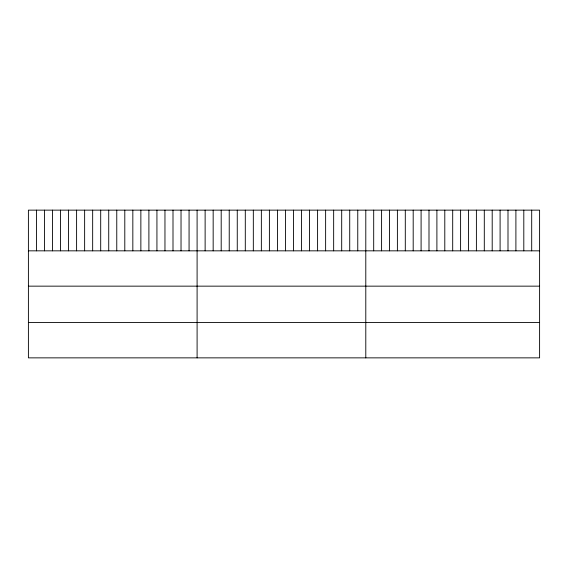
<?xml version="1.0" encoding="UTF-8"?>
<svg xmlns="http://www.w3.org/2000/svg" width="568" height="568" viewBox="0 0 568 568"><rect width="100%" height="100%" fill="white"/><g stroke="black" fill="none" stroke-linecap="round" stroke-linejoin="round"><path stroke-width="0.85" d="M539.6 250.836L539.6 357.861L28.4 357.861L28.4 210.139L539.6 210.139L539.6 250.836L28.4 250.836M28.4 286.151L539.6 286.151M28.4 322.539L539.6 322.539M531.698 210.139L531.698 250.836M523.803 210.139L523.803 250.836M515.9 210.139L515.9 250.836M507.998 210.139L507.998 250.836M500.096 210.139L500.096 250.836M492.2 210.139L492.2 250.836M484.298 210.139L484.298 250.836M476.396 210.139L476.396 250.836M468.493 210.139L468.493 250.836M460.598 210.139L460.598 250.836M452.696 210.139L452.696 250.836M444.794 210.139L444.794 250.836M436.899 210.139L436.899 250.836M428.996 210.139L428.996 250.836M421.094 210.139L421.094 250.836M413.192 210.139L413.192 250.836M405.296 210.139L405.296 250.836M397.394 210.139L397.394 250.836M389.492 210.139L389.492 250.836M381.589 210.139L381.589 250.836M373.694 210.139L373.694 250.836M365.792 210.139L365.792 357.861M357.762 210.139L357.762 250.836M349.725 210.139L349.725 250.836M341.695 210.139L341.695 250.836M333.657 210.139L333.657 250.836M325.627 210.139L325.627 250.836M317.59 210.139L317.59 250.836M309.56 210.139L309.56 250.836M301.53 210.139L301.53 250.836M293.493 210.139L293.493 250.836M285.463 210.139L285.463 250.836M277.425 210.139L277.425 250.836M269.395 210.139L269.395 250.836M261.358 210.139L261.358 250.836M253.328 210.139L253.328 250.836M245.298 210.139L245.298 250.836M237.261 210.139L237.261 250.836M229.231 210.139L229.231 250.836M221.193 210.139L221.193 250.836M213.163 210.139L213.163 250.836M205.126 210.139L205.126 250.836M197.096 210.139L197.096 357.861M189.066 210.139L189.066 250.836M181.029 210.139L181.029 250.836M172.999 210.139L172.999 250.836M164.961 210.139L164.961 250.836M156.931 210.139L156.931 250.836M148.894 210.139L148.894 250.836M140.864 210.139L140.864 250.836M132.834 210.139L132.834 250.836M124.797 210.139L124.797 250.836M116.767 210.139L116.767 250.836M108.729 210.139L108.729 250.836M100.699 210.139L100.699 250.836M92.662 210.139L92.662 250.836M84.632 210.139L84.632 250.836M76.602 210.139L76.602 250.836M68.565 210.139L68.565 250.836M60.535 210.139L60.535 250.836M52.497 210.139L52.497 250.836M44.467 210.139L44.467 250.836M36.43 210.139L36.43 250.836"/></g></svg>
